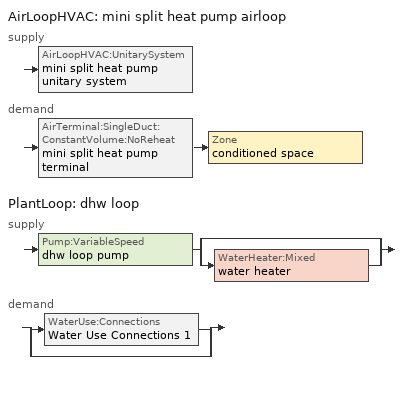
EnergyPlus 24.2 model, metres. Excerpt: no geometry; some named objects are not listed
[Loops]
AirLoopHVAC 'mini split heat pump airloop'
 supply: AirLoopHVAC:UnitarySystem 'mini split heat pump unitary system'
 demand: AirTerminal:SingleDuct:ConstantVolume:NoReheat 'mini split heat pump terminal' > Zone 'conditioned space'
PlantLoop 'dhw loop'
 supply: Pump:VariableSpeed 'dhw loop pump' > split
  | bypass
  | WaterHeater:Mixed 'water heater'
 demand: split
  | WaterUse:Connections 'Water Use Connections 1'
  | bypass
[ZoneControl:Thermostat]
conditioned space Thermostat: Zone or ZoneList=conditioned space; Control Type Schedule=conditioned space Thermostat Schedule; Control 1=conditioned space temperature setpoint; Temperature Difference Between Cutout And Setpoint {deltaC}=0
[ThermostatSetpoint:DualSetpoint]
conditioned space temperature setpoint: Heating Setpoint Temperature Schedule=heating setpoint; Cooling Setpoint Temperature Schedule=cooling setpoint
[ZoneHVAC:Baseboard:Convective:Electric]
electric baseboard: Availability Schedule=Always On Discrete; Heating Design Capacity {W}=13908.9; Efficiency=1
[AirTerminal:SingleDuct:ConstantVolume:NoReheat]
mini split heat pump terminal: Availability Schedule=Always On Discrete; Maximum Air Flow Rate {m3/s}=0.37567
[Zone equipment]
conditioned space: electric baseboard, mini split heat pump terminal
[AirLoopHVAC]
mini split heat pump airloop: Design Supply Air Flow Rate {m3/s}=0.37567; Design Return Air Flow Fraction of Supply Air Flow=1
[Sizing:System]
mini split heat pump airloop: Type of Load to Size On=Sensible; Design Outdoor Air Flow Rate {m3/s}=Autosize; Central Heating Maximum System Air Flow Ratio=0.3; Preheat Design Temperature {C}=7; Preheat Design Humidity Ratio {kgWater/kgDryAir}=0.008; Precool Design Temperature {C}=12.8; Precool Design Humidity Ratio {kgWater/kgDryAir}=0.008; Central Cooling Design Supply Air Temperature {C}=12.8; Central Heating Design Supply Air Temperature {C}=16.7; Type of Zone Sum to Use=NonCoincident; 100% Outdoor Air in Cooling=Yes; 100% Outdoor Air in Heating=Yes; Central Cooling Design Supply Air Humidity Ratio {kgWater/kgDryAir}=0.0085; Central Heating Design Supply Air Humidity Ratio {kgWater/kgDryAir}=0.008; Cooling Supply Air Flow Rate Method=DesignDay; Cooling Supply Air Flow Rate {m3/s}=0; Cooling Supply Air Flow Rate Per Floor Area {m3/s-m2}=0.00996765; Cooling Fraction of Autosized Cooling Supply Air Flow Rate=1; Cooling Supply Air Flow Rate Per Unit Cooling Capacity {m3/s-W}=3.94755e-05; Heating Supply Air Flow Rate Method=DesignDay; Heating Supply Air Flow Rate {m3/s}=0; Heating Supply Air Flow Rate Per Floor Area {m3/s-m2}=0.00996765; Heating Fraction of Autosized Heating Supply Air Flow Rate=1; Heating Fraction of Autosized Cooling Supply Air Flow Rate=1; Heating Supply Air Flow Rate Per Unit Heating Capacity {m3/s-W}=3.15882e-05; System Outdoor Air Method=ZoneSum; Zone Maximum Outdoor Air Fraction=1; Cooling Design Capacity Method=CoolingDesignCapacity; Cooling Design Capacity {W}=Autosize; Cooling Design Capacity Per Floor Area {W/m2}=234.7; Fraction of Autosized Cooling Design Capacity=1; Heating Design Capacity Method=HeatingDesignCapacity; Heating Design Capacity {W}=Autosize; Heating Design Capacity Per Floor Area {W/m2}=157; Fraction of Autosized Heating Design Capacity=1; Central Cooling Capacity Control Method=OnOff; Occupant Diversity=Autosize
[AvailabilityManager:Scheduled]
mini split heat pump airloop Availability Manager: Schedule=Always On Discrete
[AirLoopHVAC:UnitarySystem]
mini split heat pump unitary system: Control Type=Load; Controlling Zone or Thermostat Location=conditioned space; Dehumidification Control Type=None; Availability Schedule=Always On Discrete; Supply Fan=mini split heat pump supply fan; Fan Placement=BlowThrough; Supply Air Fan Operating Mode Schedule=mini split heat pump auto fan schedule; Heating Coil=mini split heat pump htg coil; DX Heating Coil Sizing Ratio=1; Cooling Coil=mini split heat pump clg coil; Use DOAS DX Cooling Coil=No; Minimum Supply Air Temperature {C}=2; Latent Load Control=SensibleOnlyLoadControl; Cooling Supply Air Flow Rate Method=SupplyAirFlowRate; Cooling Supply Air Flow Rate {m3/s}=0.37567; Heating Supply Air Flow Rate Method=SupplyAirFlowRate; Heating Supply Air Flow Rate {m3/s}=0.37567; No Load Supply Air Flow Rate Method=SupplyAirFlowRate; No Load Supply Air Flow Rate {m3/s}=0; No Load Supply Air Flow Rate Control Set To Low Speed=Yes; Maximum Supply Air Temperature {C}=48.8889; Maximum Outdoor Dry-Bulb Temperature for Supplemental Heater Operation {C}=21; Ancillary On-Cycle Electric Power {W}=0; Ancillary Off-Cycle Electric Power {W}=0; Design Specification Multispeed Object=Unitary System Performance Multispeed 1
[Fan:SystemModel]
mini split heat pump supply fan: Availability Schedule=Always On Discrete; Design Maximum Air Flow Rate {m3/s}=0.462648; Speed Control Method=Discrete; Electric Power Minimum Flow Rate Fraction=0.2; Design Pressure Rise {Pa}=500; Motor Efficiency=1; Motor In Air Stream Fraction=1; Design Electric Power Consumption {W}=Autosize; Design Power Sizing Method=PowerPerFlow; Electric Power Per Unit Flow Rate {W/(m3/s)}=148.322; Electric Power Per Unit Flow Rate Per Unit Pressure {W/((m3/s)-Pa)}=1.66667; Fan Total Efficiency=0.7; Motor Loss Radiative Fraction=0; Number of Speeds=4; Speed Flow Fraction 1=0.20706; Speed Electric Power Fraction 1=0.00888; Speed Flow Fraction 2=0.252; Speed Electric Power Fraction 2=0.016; Speed Flow Fraction 3=0.812; Speed Electric Power Fraction 3=0.53539; Speed Flow Fraction 4=1; Speed Electric Power Fraction 4=1
[Coil:Heating:DX:MultiSpeed]
mini split heat pump htg coil: Availability Schedule=Always On Discrete; Minimum Outdoor Dry-Bulb Temperature for Compressor Operation {C}=-28.8889; Crankcase Heater Capacity {W}=50; Maximum Outdoor Dry-Bulb Temperature for Crankcase Heater Operation {C}=10; Defrost Energy Input Ratio Function of Temperature Curve=Defrosteir; Maximum Outdoor Dry-Bulb Temperature for Defrost Operation {C}=4.44444; Defrost Strategy=ReverseCycle; Defrost Control=Timed; Defrost Time Period Fraction=0.058333; Resistive Defrost Heater Capacity {W}=AutoSize; Apply Part Load Fraction to Speeds Greater than 1=No; Fuel Type=Electricity; Region number for Calculating HSPF=4; Number of Speeds=2; Speed Gross Rated Heating Capacity 1 {W}=2171.32; Speed Gross Rated Heating COP 1 {W/W}=3.1805; Speed Rated Air Flow Rate 1 {m3/s}=0.116612; Speed Rated Supply Air Fan Power Per Volume Flow Rate 2017 1 {W/(m3/s)}=773.3; Speed Rated Supply Air Fan Power Per Volume Flow Rate 2023 1 {W/(m3/s)}=934.4; Speed Heating Capacity Function of Temperature Curve Name 1=Heat-CAP-fT1; Speed Heating Capacity Function of Flow Fraction Curve Name 1=Heat-CAP-fFF1; Speed Energy Input Ratio Function of Temperature Curve Name 1=Heat-EIR-fT1; Speed Energy Input Ratio Function of Flow Fraction Curve Name 1=Heat-EIR-fFF1; Speed Part Load Fraction Correlation Curve Name 1=Heat-PLF-fPLR1; Speed Rated Waste Heat Fraction of Power Input 1=0.2; Speed Waste Heat Function of Temperature Curve Name 1=ConstantBiquadratic 1; Speed Gross Rated Heating Capacity 2 {W}=8552.05; Speed Gross Rated Heating COP 2 {W/W}=2.05799; Speed Rated Air Flow Rate 2 {m3/s}=0.462744; Speed Rated Supply Air Fan Power Per Volume Flow Rate 2017 2 {W/(m3/s)}=773.3; Speed Rated Supply Air Fan Power Per Volume Flow Rate 2023 2 {W/(m3/s)}=934.4; Speed Heating Capacity Function of Temperature Curve Name 2=Heat-CAP-fT2; Speed Heating Capacity Function of Flow Fraction Curve Name 2=Heat-CAP-fFF2; Speed Energy Input Ratio Function of Temperature Curve Name 2=Heat-EIR-fT2; Speed Energy Input Ratio Function of Flow Fraction Curve Name 2=Heat-EIR-fFF2; Speed Part Load Fraction Correlation Curve Name 2=Heat-PLF-fPLR2; Speed Rated Waste Heat Fraction of Power Input 2=0.2; Speed Waste Heat Function of Temperature Curve Name 2=ConstantBiquadratic 1
[Coil:Cooling:DX:MultiSpeed]
mini split heat pump clg coil: Availability Schedule=Always On Discrete; Condenser Type=AirCooled; Minimum Outdoor Dry-Bulb Temperature for Compressor Operation {C}=-25; Apply Part Load Fraction to Speeds Greater than 1=No; Apply Latent Degradation to Speeds Greater than 1=No; Crankcase Heater Capacity {W}=50; Maximum Outdoor Dry-Bulb Temperature for Crankcase Heater Operation {C}=10; Basin Heater Capacity {W/K}=0; Basin Heater Setpoint Temperature {C}=2; Fuel Type=Electricity; Number of Speeds=2; Speed Gross Rated Total Cooling Capacity 1 {W}=1785.62; Speed Gross Rated Sensible Heat Ratio 1=0.806404; Speed Gross Rated Cooling COP 1 {W/W}=3.69391; Speed Rated Air Flow Rate 1 {m3/s}=0.0958163; Speed Rated Evaporator Fan Power Per Volume Flow Rate 2017 1 {W/(m3/s)}=773.3; Speed Rated Evaporator Fan Power Per Volume Flow Rate 2023 1 {W/(m3/s)}=934.4; Speed Total Cooling Capacity Function of Temperature Curve Name 1=Cool-CAP-fT1; Speed Total Cooling Capacity Function of Flow Fraction Curve Name 1=Cool-CAP-fFF1; Speed Energy Input Ratio Function of Temperature Curve Name 1=Cool-EIR-fT1; Speed Energy Input Ratio Function of Flow Fraction Curve Name 1=Cool-EIR-fFF1; Speed Part Load Fraction Correlation Curve Name 1=Cool-PLF-fPLR1; Speed Nominal Time for Condensate Removal to Begin 1 {s}=1000; Speed Ratio of Initial Moisture Evaporation Rate and Steady State Latent Capacity 1=1.5; Speed Maximum Cycling Rate 1 {cycles/hr}=3; Speed Latent Capacity Time Constant 1 {s}=45; Speed Rated Waste Heat Fraction of Power Input 1=0.2; Speed Waste Heat Function of Temperature Curve Name 1=ConstantBiquadratic; Speed Evaporative Condenser Effectiveness 1=0.9; Speed Evaporative Condenser Air Flow Rate 1 {m3/s}=AutoSize; Speed Rated Evaporative Condenser Pump Power Consumption 1 {W}=AutoSize; Speed Gross Rated Total Cooling Capacity 2 {W}=7036.75; Speed Gross Rated Sensible Heat Ratio 2=0.759942; Speed Gross Rated Cooling COP 2 {W/W}=2.8336; Speed Rated Air Flow Rate 2 {m3/s}=0.375749; Speed Rated Evaporator Fan Power Per Volume Flow Rate 2017 2 {W/(m3/s)}=773.3; Speed Rated Evaporator Fan Power Per Volume Flow Rate 2023 2 {W/(m3/s)}=934.4; Speed Total Cooling Capacity Function of Temperature Curve Name 2=Cool-CAP-fT2; Speed Total Cooling Capacity Function of Flow Fraction Curve Name 2=Cool-CAP-fFF2; Speed Energy Input Ratio Function of Temperature Curve Name 2=Cool-EIR-fT2; Speed Energy Input Ratio Function of Flow Fraction Curve Name 2=Cool-EIR-fFF2; Speed Part Load Fraction Correlation Curve Name 2=Cool-PLF-fPLR2; Speed Nominal Time for Condensate Removal to Begin 2 {s}=1000; Speed Ratio of Initial Moisture Evaporation Rate and Steady State Latent Capacity 2=1.5; Speed Maximum Cycling Rate 2 {cycles/hr}=3; Speed Latent Capacity Time Constant 2 {s}=45; Speed Rated Waste Heat Fraction of Power Input 2=0.2; Speed Waste Heat Function of Temperature Curve Name 2=ConstantBiquadratic; Speed Evaporative Condenser Effectiveness 2=0.9; Speed Evaporative Condenser Air Flow Rate 2 {m3/s}=AutoSize; Speed Rated Evaporative Condenser Pump Power Consumption 2 {W}=AutoSize
[UnitarySystemPerformance:Multispeed]
Unitary System Performance Multispeed 1: Number of Speeds for Heating=2; Number of Speeds for Cooling=2; Single Mode Operation=No; No Load Supply Air Flow Rate Ratio=1; Heating Speed Supply Air Flow Ratio 1=0.310345; Cooling Speed Supply Air Flow Ratio 1=0.255; Heating Speed Supply Air Flow Ratio 2=1.23153; Cooling Speed Supply Air Flow Ratio 2=1
[PlantLoop]
dhw loop: Fluid Type=Water; Plant Equipment Operation Scheme=dhw loop Operation Schemes; Maximum Loop Temperature {C}=100; Minimum Loop Temperature {C}=0; Maximum Loop Flow Rate {m3/s}=0.01; Minimum Loop Flow Rate {m3/s}=0; Plant Loop Volume {m3}=0.003; Load Distribution Scheme=Optimal; Plant Loop Demand Calculation Scheme=SingleSetpoint; Common Pipe Simulation=None
[Sizing:Plant]
dhw loop: Loop Type=Heating; Design Loop Exit Temperature {C}=55; Loop Design Temperature Difference {deltaC}=5.55556; Sizing Option=NonCoincident; Zone Timesteps in Averaging Window=1; Coincident Sizing Factor Mode=None
[Pump:VariableSpeed]
dhw loop pump: Design Maximum Flow Rate {m3/s}=0.01; Design Pump Head {Pa}=1; Design Power Consumption {W}=0; Motor Efficiency=0.85; Fraction of Motor Inefficiencies to Fluid Stream=0; Coefficient 1 of the Part Load Performance Curve=0; Coefficient 2 of the Part Load Performance Curve=1; Coefficient 3 of the Part Load Performance Curve=0; Coefficient 4 of the Part Load Performance Curve=0; Design Minimum Flow Rate {m3/s}=0; Pump Control Type=Intermittent; Skin Loss Radiative Fraction=0.5; Design Power Sizing Method=PowerPerFlowPerPressure; Design Electric Power per Unit Flow Rate {W/(m3/s)}=348701.1; Design Shaft Power per Unit Flow Rate per Unit Head {W/((m3/s)-Pa)}=1.28205; Design Minimum Flow Rate Fraction=0
[WaterHeater:Mixed]
water heater: Tank Volume {m3}=0.00378541; Setpoint Temperature Schedule=water heater setpoint; Deadband Temperature Difference {deltaC}=0; Maximum Temperature Limit {C}=99; Heater Control Type=Modulate; Heater Maximum Capacity {W}=2.93071e+10; Heater Minimum Capacity {W}=0; Heater Ignition Minimum Flow Rate {m3/s}=0; Heater Ignition Delay {s}=0; Heater Fuel Type=NaturalGas; Heater Thermal Efficiency=0.874; Off Cycle Parasitic Fuel Consumption Rate {W}=0; Off Cycle Parasitic Fuel Type=Electricity; Off Cycle Parasitic Heat Fraction to Tank=0; On Cycle Parasitic Fuel Consumption Rate {W}=0; On Cycle Parasitic Fuel Type=Electricity; On Cycle Parasitic Heat Fraction to Tank=0; Ambient Temperature Indicator=Zone; Ambient Temperature Zone=conditioned space; Off Cycle Loss Coefficient to Ambient Temperature {W/K}=0; Off Cycle Loss Fraction to Zone=1; On Cycle Loss Coefficient to Ambient Temperature {W/K}=0; On Cycle Loss Fraction to Zone=1; Use Side Effectiveness=1; Source Side Effectiveness=1; Use Side Design Flow Rate {m3/s}=Autosize; Source Side Design Flow Rate {m3/s}=Autosize; Indirect Water Heating Recovery Time {hr}=1.5; Source Side Flow Control Mode=IndirectHeatPrimarySetpoint
[WaterHeater:Sizing]
water heater: Design Mode=PeakDraw; Time Storage Can Meet Peak Draw {hr}=0.538503; Time for Tank Recovery {hr}=0; Nominal Tank Volume for Autosizing Plant Connections {m3}=1
[SetpointManager:Scheduled]
Setpoint Manager Scheduled 1: Control Variable=Temperature; Schedule=dhw temp
[WaterUse:Connections]
Water Use Connections 1: Drain Water Heat Exchanger Type=None; Drain Water Heat Exchanger Destination=Plant; Water Use Equipment Name 1=dhw fixtures; Water Use Equipment Name 2=dhw distribution waste; Water Use Equipment Name 3=clothes washer; Water Use Equipment Name 4=dishwasher
[WaterUse:Equipment]
Name | Peak Flow Rate {m3/s} | Flow Rate Fraction Schedule | Target Temperature Schedule
dhw fixtures | 4.49557e-06 | dhw fixtures schedule | mixed water temperature schedule
dhw distribution waste | 1.36286e-06 | dhw fixtures schedule | mixed water temperature schedule
clothes washer | 9.69919e-07 | clothes washer schedule
dishwasher | 2.90872e-07 | dishwasher schedule
[PlantEquipmentOperationSchemes]
dhw loop Operation Schemes: Control Scheme Object Type 1=PlantEquipmentOperation:HeatingLoad; Control Scheme Name 1=dhw loop Heating Operation Scheme; Control Scheme Schedule Name 1=Always On Discrete
[PlantEquipmentOperation:HeatingLoad]
dhw loop Heating Operation Scheme: Load Range Lower Limit 1 {W}=0; Load Range Upper Limit 1 {W}=1000000000; Range Equipment List Name 1=dhw loop Heating Equipment List
[PlantEquipmentList]
dhw loop Heating Equipment List: WaterHeater:Mixed, water heater
[EnergyManagementSystem:GlobalVariable]
infil_program_Qfan
infil_program_Qinf
mini_split_heat_pump_airloop_Fan_RTF
natural_vent_program_Qnv
natural_vent_program_Qwhf
[EnergyManagementSystem:InternalVariable]
mini_split_heat_pump_airloop_max_sup_fan_mfr: Internal Data Index Key=mini split heat pump supply fan; Internal Data Type=Fan Maximum Mass Flow Rate
[EnergyManagementSystem:Sensor]
Name | Output:Variable or Output:Meter Index Key | Output:Variable or Output:Meter
airflow_gain | infil flow | Infiltration Sensible Heat Gain Energy
airflow_gain_1 | natural vent flow | Infiltration Sensible Heat Gain Energy
airflow_gain_2 | whole house fan flow | Infiltration Sensible Heat Gain Energy
airflow_loss | infil flow | Infiltration Sensible Heat Loss Energy
airflow_loss_1 | natural vent flow | Infiltration Sensible Heat Loss Energy
airflow_loss_2 | whole house fan flow | Infiltration Sensible Heat Loss Energy
clg_load_cond |  | Cooling:EnergyTransfer:Zone:CONDITIONED SPACE
clg_sp_s; clg_sp_s_1 | cooling setpoint | Schedule Value
clothes_dryer_exhaust_0_sch_s | clothes dryer exhaust 0 schedule | Schedule Value
conditioned_space_clg_unmet_s | conditioned space | Zone Cooling Setpoint Not Met Time
conditioned_space_htg_unmet_s | conditioned space | Zone Heating Setpoint Not Met Time
cool_season | cooling season schedule | Schedule Value
dhw_loss | water heater | Water Heater Heat Loss Energy
dhw_rtf | water heater | Water Heater Runtime Fraction
fridge_tin_s; tin_s; tin_s_1 | conditioned space | Zone Mean Air Temperature
htg_load_cond |  | Heating:EnergyTransfer:Zone:CONDITIONED SPACE
htg_sp_s; htg_sp_s_1 | heating setpoint | Schedule Value
ig_ee_conv | clothes dryer | Electric Equipment Convective Heating Energy
ig_ee_conv_1 | clothes washer | Electric Equipment Convective Heating Energy
ig_ee_conv_2 | cooking range | Electric Equipment Convective Heating Energy
ig_ee_conv_3 | dishwasher | Electric Equipment Convective Heating Energy
ig_ee_conv_4 | fridge | Electric Equipment Convective Heating Energy
ig_ee_conv_5 | misc plug loads | Electric Equipment Convective Heating Energy
ig_ee_conv_6 | whole house fan | Electric Equipment Convective Heating Energy
ig_ee_rad | clothes dryer | Electric Equipment Radiant Heating Energy
ig_ee_rad_1 | clothes washer | Electric Equipment Radiant Heating Energy
ig_ee_rad_2 | cooking range | Electric Equipment Radiant Heating Energy
ig_ee_rad_3 | dishwasher | Electric Equipment Radiant Heating Energy
ig_ee_rad_4 | fridge | Electric Equipment Radiant Heating Energy
ig_ee_rad_5 | misc plug loads | Electric Equipment Radiant Heating Energy
ig_ee_rad_6 | whole house fan | Electric Equipment Radiant Heating Energy
ig_lgt_conv | interior lighting | Lights Convective Heating Energy
ig_lgt_rad | interior lighting | Lights Radiant Heating Energy
ig_lgt_vis | interior lighting | Lights Visible Radiation Heating Energy
ig_oe_conv | clothes dryer 1 | Other Equipment Convective Heating Energy
ig_oe_conv_1 | cooking range 1 | Other Equipment Convective Heating Energy
ig_oe_conv_2 | general water use latent | Other Equipment Convective Heating Energy
ig_oe_conv_3 | general water use sensible | Other Equipment Convective Heating Energy
ig_oe_conv_4 | water heater energy adjustment1 | Other Equipment Convective Heating Energy
ig_oe_rad | clothes dryer 1 | Other Equipment Radiant Heating Energy
ig_oe_rad_1 | cooking range 1 | Other Equipment Radiant Heating Energy
ig_oe_rad_2 | general water use latent | Other Equipment Radiant Heating Energy
ig_oe_rad_3 | general water use sensible | Other Equipment Radiant Heating Energy
ig_oe_rad_4 | water heater energy adjustment1 | Other Equipment Radiant Heating Energy
ig_ppl_conv | occupants | People Convective Heating Energy
ig_ppl_rad | occupants | People Radiant Heating Energy
im_conv | furniture mass conditioned space 1 | Surface Inside Face Convection Heat Gain Energy
im_conv_1 | partition wall mass | Surface Inside Face Convection Heat Gain Energy
im_ig | furniture mass conditioned space 1 | Surface Inside Face Internal Gains Radiation Heat Gain Energy
im_ig_1 | partition wall mass | Surface Inside Face Internal Gains Radiation Heat Gain Energy
im_lgt | furniture mass conditioned space 1 | Surface Inside Face Lights Radiation Heat Gain Energy
im_lgt_1 | partition wall mass | Surface Inside Face Lights Radiation Heat Gain Energy
im_sol | furniture mass conditioned space 1 | Surface Inside Face Solar Radiation Heat Gain Energy
im_sol_1 | partition wall mass | Surface Inside Face Solar Radiation Heat Gain Energy
im_surf | furniture mass conditioned space 1 | Surface Inside Face Net Surface Thermal Radiation Heat Gain Energy
im_surf_1 | partition wall mass | Surface Inside Face Net Surface Thermal Radiation Heat Gain Energy
mini_split_heat_pump_airloop_Fan_RTF_s | mini split heat pump supply fan | Fan Runtime Fraction Speed 1
mini_split_heat_pump_airloop_Fan_RTF_s_1 | mini split heat pump supply fan | Fan Runtime Fraction Speed 2
mini_split_heat_pump_airloop_Fan_RTF_s_2 | mini split heat pump supply fan | Fan Runtime Fraction Speed 3
mini_split_heat_pump_airloop_Fan_RTF_s_3 | mini split heat pump supply fan | Fan Runtime Fraction Speed 4
mini_split_heat_pump_clg_coil_s | mini split heat pump clg coil | Cooling Coil Total Cooling Energy
mini_split_heat_pump_htg_coil_s | mini split heat pump htg coil | Heating Coil Heating Energy
mini_split_heat_pump_supply_fan_s | mini split heat pump supply fan | Fan Electricity Energy
mv_conv | mech vent house fan | Electric Equipment Convective Heating Energy
mv_conv_1 | mech vent house fan cfis | Electric Equipment Convective Heating Energy
mv_conv_2 | mech vent house fan latent load | Other Equipment Convective Heating Energy
mv_conv_3 | mech vent house fan sensible load | Other Equipment Convective Heating Energy
mv_rad | mech vent house fan | Electric Equipment Radiant Heating Energy
mv_rad_1 | mech vent house fan cfis | Electric Equipment Radiant Heating Energy
mv_rad_2 | mech vent house fan latent load | Other Equipment Radiant Heating Energy
mv_rad_3 | mech vent house fan sensible load | Other Equipment Radiant Heating Energy
natural_vent_s | natural vent schedule | Schedule Value
out_pb_s |  | Site Outdoor Air Barometric Pressure
out_wt_s |  | Site Outdoor Air Humidity Ratio
site_vw_s |  | Site Wind Speed
ss_back_out | Window1 | Surface Window Shortwave from Zone Back Out Window Heat Transfer Rate
ss_back_out_1 | Window10 | Surface Window Shortwave from Zone Back Out Window Heat Transfer Rate
ss_back_out_10 | Window8 | Surface Window Shortwave from Zone Back Out Window Heat Transfer Rate
ss_back_out_11 | Window9 | Surface Window Shortwave from Zone Back Out Window Heat Transfer Rate
ss_back_out_2 | Window13 | Surface Window Shortwave from Zone Back Out Window Heat Transfer Rate
ss_back_out_3 | Window14 | Surface Window Shortwave from Zone Back Out Window Heat Transfer Rate
ss_back_out_4 | Window2 | Surface Window Shortwave from Zone Back Out Window Heat Transfer Rate
ss_back_out_5 | Window3 | Surface Window Shortwave from Zone Back Out Window Heat Transfer Rate
ss_back_out_6 | Window4 | Surface Window Shortwave from Zone Back Out Window Heat Transfer Rate
ss_back_out_7 | Window5 | Surface Window Shortwave from Zone Back Out Window Heat Transfer Rate
ss_back_out_8 | Window6 | Surface Window Shortwave from Zone Back Out Window Heat Transfer Rate
ss_back_out_9 | Window7 | Surface Window Shortwave from Zone Back Out Window Heat Transfer Rate
ss_conv | Door1 | Surface Inside Face Convection Heat Gain Energy
ss_conv_1 | Window1 | Surface Inside Face Convection Heat Gain Energy
ss_conv_10 | Window7 | Surface Inside Face Convection Heat Gain Energy
ss_conv_11 | Window8 | Surface Inside Face Convection Heat Gain Energy
ss_conv_12 | Window9 | Surface Inside Face Convection Heat Gain Energy
ss_conv_2 | Window10 | Surface Inside Face Convection Heat Gain Energy
ss_conv_3 | Window13 | Surface Inside Face Convection Heat Gain Energy
ss_conv_4 | Window14 | Surface Inside Face Convection Heat Gain Energy
ss_conv_5 | Window2 | Surface Inside Face Convection Heat Gain Energy
ss_conv_6 | Window3 | Surface Inside Face Convection Heat Gain Energy
ss_conv_7 | Window4 | Surface Inside Face Convection Heat Gain Energy
ss_conv_8 | Window5 | Surface Inside Face Convection Heat Gain Energy
ss_conv_9 | Window6 | Surface Inside Face Convection Heat Gain Energy
ss_ig | Door1 | Surface Inside Face Internal Gains Radiation Heat Gain Energy
ss_ig_1 | Window1 | Surface Inside Face Internal Gains Radiation Heat Gain Energy
ss_ig_10 | Window7 | Surface Inside Face Internal Gains Radiation Heat Gain Energy
ss_ig_11 | Window8 | Surface Inside Face Internal Gains Radiation Heat Gain Energy
ss_ig_12 | Window9 | Surface Inside Face Internal Gains Radiation Heat Gain Energy
ss_ig_2 | Window10 | Surface Inside Face Internal Gains Radiation Heat Gain Energy
ss_ig_3 | Window13 | Surface Inside Face Internal Gains Radiation Heat Gain Energy
ss_ig_4 | Window14 | Surface Inside Face Internal Gains Radiation Heat Gain Energy
ss_ig_5 | Window2 | Surface Inside Face Internal Gains Radiation Heat Gain Energy
ss_ig_6 | Window3 | Surface Inside Face Internal Gains Radiation Heat Gain Energy
ss_ig_7 | Window4 | Surface Inside Face Internal Gains Radiation Heat Gain Energy
ss_ig_8 | Window5 | Surface Inside Face Internal Gains Radiation Heat Gain Energy
ss_ig_9 | Window6 | Surface Inside Face Internal Gains Radiation Heat Gain Energy
ss_lgt | Door1 | Surface Inside Face Lights Radiation Heat Gain Energy
ss_sol | Door1 | Surface Inside Face Solar Radiation Heat Gain Energy
ss_surf | Door1 | Surface Inside Face Net Surface Thermal Radiation Heat Gain Energy
ss_surf_1 | Window1 | Surface Inside Face Net Surface Thermal Radiation Heat Gain Energy
ss_surf_10 | Window7 | Surface Inside Face Net Surface Thermal Radiation Heat Gain Energy
ss_surf_11 | Window8 | Surface Inside Face Net Surface Thermal Radiation Heat Gain Energy
ss_surf_12 | Window9 | Surface Inside Face Net Surface Thermal Radiation Heat Gain Energy
ss_surf_2 | Window10 | Surface Inside Face Net Surface Thermal Radiation Heat Gain Energy
ss_surf_3 | Window13 | Surface Inside Face Net Surface Thermal Radiation Heat Gain Energy
ss_surf_4 | Window14 | Surface Inside Face Net Surface Thermal Radiation Heat Gain Energy
ss_surf_5 | Window2 | Surface Inside Face Net Surface Thermal Radiation Heat Gain Energy
ss_surf_6 | Window3 | Surface Inside Face Net Surface Thermal Radiation Heat Gain Energy
ss_surf_7 | Window4 | Surface Inside Face Net Surface Thermal Radiation Heat Gain Energy
ss_surf_8 | Window5 | Surface Inside Face Net Surface Thermal Radiation Heat Gain Energy
ss_surf_9 | Window6 | Surface Inside Face Net Surface Thermal Radiation Heat Gain Energy
ss_trans_in | Window1 | Surface Window Transmitted Solar Radiation Rate
ss_trans_in_1 | Window10 | Surface Window Transmitted Solar Radiation Rate
ss_trans_in_10 | Window8 | Surface Window Transmitted Solar Radiation Rate
ss_trans_in_11 | Window9 | Surface Window Transmitted Solar Radiation Rate
ss_trans_in_2 | Window13 | Surface Window Transmitted Solar Radiation Rate
ss_trans_in_3 | Window14 | Surface Window Transmitted Solar Radiation Rate
ss_trans_in_4 | Window2 | Surface Window Transmitted Solar Radiation Rate
ss_trans_in_5 | Window3 | Surface Window Transmitted Solar Radiation Rate
ss_trans_in_6 | Window4 | Surface Window Transmitted Solar Radiation Rate
ss_trans_in_7 | Window5 | Surface Window Transmitted Solar Radiation Rate
ss_trans_in_8 | Window6 | Surface Window Transmitted Solar Radiation Rate
ss_trans_in_9 | Window7 | Surface Window Transmitted Solar Radiation Rate
ss_trans_out | Window1 | Surface Inside Face Initial Transmitted Diffuse Transmitted Out Window Solar Radiation Rate
ss_trans_out_1 | Window10 | Surface Inside Face Initial Transmitted Diffuse Transmitted Out Window Solar Radiation Rate
ss_trans_out_10 | Window8 | Surface Inside Face Initial Transmitted Diffuse Transmitted Out Window Solar Radiation Rate
ss_trans_out_11 | Window9 | Surface Inside Face Initial Transmitted Diffuse Transmitted Out Window Solar Radiation Rate
ss_trans_out_2 | Window13 | Surface Inside Face Initial Transmitted Diffuse Transmitted Out Window Solar Radiation Rate
ss_trans_out_3 | Window14 | Surface Inside Face Initial Transmitted Diffuse Transmitted Out Window Solar Radiation Rate
ss_trans_out_4 | Window2 | Surface Inside Face Initial Transmitted Diffuse Transmitted Out Window Solar Radiation Rate
ss_trans_out_5 | Window3 | Surface Inside Face Initial Transmitted Diffuse Transmitted Out Window Solar Radiation Rate
ss_trans_out_6 | Window4 | Surface Inside Face Initial Transmitted Diffuse Transmitted Out Window Solar Radiation Rate
ss_trans_out_7 | Window5 | Surface Inside Face Initial Transmitted Diffuse Transmitted Out Window Solar Radiation Rate
ss_trans_out_8 | Window6 | Surface Inside Face Initial Transmitted Diffuse Transmitted Out Window Solar Radiation Rate
ss_trans_out_9 | Window7 | Surface Inside Face Initial Transmitted Diffuse Transmitted Out Window Solar Radiation Rate
s_conv | Floor1 | Surface Inside Face Convection Heat Gain Energy
s_conv_1 | Floor2 | Surface Inside Face Convection Heat Gain Energy
s_conv_10 | Wall1:90 | Surface Inside Face Convection Heat Gain Energy
s_conv_2 | Floor3 | Surface Inside Face Convection Heat Gain Energy
s_conv_3 | FoundationWall1 | Surface Inside Face Convection Heat Gain Energy
s_conv_4 | inferred conditioned ceiling | Surface Inside Face Convection Heat Gain Energy
s_conv_5 | inferred conditioned floor | Surface Inside Face Convection Heat Gain Energy
s_conv_6 | Slab1 | Surface Inside Face Convection Heat Gain Energy
s_conv_7 | Wall1:0 | Surface Inside Face Convection Heat Gain Energy
s_conv_8 | Wall1:180 | Surface Inside Face Convection Heat Gain Energy
s_conv_9 | Wall1:270 | Surface Inside Face Convection Heat Gain Energy
s_ig | Floor1 | Surface Inside Face Internal Gains Radiation Heat Gain Energy
s_ig_1 | Floor2 | Surface Inside Face Internal Gains Radiation Heat Gain Energy
s_ig_10 | Wall1:90 | Surface Inside Face Internal Gains Radiation Heat Gain Energy
s_ig_2 | Floor3 | Surface Inside Face Internal Gains Radiation Heat Gain Energy
s_ig_3 | FoundationWall1 | Surface Inside Face Internal Gains Radiation Heat Gain Energy
s_ig_4 | inferred conditioned ceiling | Surface Inside Face Internal Gains Radiation Heat Gain Energy
s_ig_5 | inferred conditioned floor | Surface Inside Face Internal Gains Radiation Heat Gain Energy
s_ig_6 | Slab1 | Surface Inside Face Internal Gains Radiation Heat Gain Energy
s_ig_7 | Wall1:0 | Surface Inside Face Internal Gains Radiation Heat Gain Energy
s_ig_8 | Wall1:180 | Surface Inside Face Internal Gains Radiation Heat Gain Energy
s_ig_9 | Wall1:270 | Surface Inside Face Internal Gains Radiation Heat Gain Energy
s_lgt | Floor1 | Surface Inside Face Lights Radiation Heat Gain Energy
s_lgt_1 | Floor2 | Surface Inside Face Lights Radiation Heat Gain Energy
s_lgt_10 | Wall1:90 | Surface Inside Face Lights Radiation Heat Gain Energy
s_lgt_2 | Floor3 | Surface Inside Face Lights Radiation Heat Gain Energy
s_lgt_3 | FoundationWall1 | Surface Inside Face Lights Radiation Heat Gain Energy
s_lgt_4 | inferred conditioned ceiling | Surface Inside Face Lights Radiation Heat Gain Energy
s_lgt_5 | inferred conditioned floor | Surface Inside Face Lights Radiation Heat Gain Energy
s_lgt_6 | Slab1 | Surface Inside Face Lights Radiation Heat Gain Energy
s_lgt_7 | Wall1:0 | Surface Inside Face Lights Radiation Heat Gain Energy
s_lgt_8 | Wall1:180 | Surface Inside Face Lights Radiation Heat Gain Energy
s_lgt_9 | Wall1:270 | Surface Inside Face Lights Radiation Heat Gain Energy
s_sol | Floor1 | Surface Inside Face Solar Radiation Heat Gain Energy
s_sol_1 | Floor2 | Surface Inside Face Solar Radiation Heat Gain Energy
s_sol_10 | Wall1:90 | Surface Inside Face Solar Radiation Heat Gain Energy
s_sol_2 | Floor3 | Surface Inside Face Solar Radiation Heat Gain Energy
s_sol_3 | FoundationWall1 | Surface Inside Face Solar Radiation Heat Gain Energy
s_sol_4 | inferred conditioned ceiling | Surface Inside Face Solar Radiation Heat Gain Energy
s_sol_5 | inferred conditioned floor | Surface Inside Face Solar Radiation Heat Gain Energy
s_sol_6 | Slab1 | Surface Inside Face Solar Radiation Heat Gain Energy
s_sol_7 | Wall1:0 | Surface Inside Face Solar Radiation Heat Gain Energy
s_sol_8 | Wall1:180 | Surface Inside Face Solar Radiation Heat Gain Energy
s_sol_9 | Wall1:270 | Surface Inside Face Solar Radiation Heat Gain Energy
s_surf | Floor1 | Surface Inside Face Net Surface Thermal Radiation Heat Gain Energy
s_surf_1 | Floor2 | Surface Inside Face Net Surface Thermal Radiation Heat Gain Energy
s_surf_10 | Wall1:90 | Surface Inside Face Net Surface Thermal Radiation Heat Gain Energy
s_surf_2 | Floor3 | Surface Inside Face Net Surface Thermal Radiation Heat Gain Energy
s_surf_3 | FoundationWall1 | Surface Inside Face Net Surface Thermal Radiation Heat Gain Energy
s_surf_4 | inferred conditioned ceiling | Surface Inside Face Net Surface Thermal Radiation Heat Gain Energy
s_surf_5 | inferred conditioned floor | Surface Inside Face Net Surface Thermal Radiation Heat Gain Energy
s_surf_6 | Slab1 | Surface Inside Face Net Surface Thermal Radiation Heat Gain Energy
s_surf_7 | Wall1:0 | Surface Inside Face Net Surface Thermal Radiation Heat Gain Energy
s_surf_8 | Wall1:180 | Surface Inside Face Net Surface Thermal Radiation Heat Gain Energy
s_surf_9 | Wall1:270 | Surface Inside Face Net Surface Thermal Radiation Heat Gain Energy
tout_db; tout_db_1 | Environment | Site Outdoor Air Drybulb Temperature
tout_s | conditioned space | Zone Outdoor Air Drybulb Temperature
water_heater_energy | water heater | Water Heater NaturalGas Rate
water_heater_off_cycle_parasitic | water heater | Water Heater Off Cycle Parasitic Electricity Rate
water_heater_on_cycle_parasitic | water heater | Water Heater On Cycle Parasitic Electricity Rate
win_s | conditioned space | Zone Air Humidity Ratio
[EnergyManagementSystem:Actuator]
Name | Actuated Component Unique | Actuated Component Type | Actuated Component Control Type
fridge_schedule_act | fridge schedule | Schedule:Constant | Schedule Value
infil_flow_act | infil flow | Zone Infiltration | Air Exchange Flow Rate
mech_vent_house_fan_cfis_act | mech vent house fan cfis | ElectricEquipment | Electricity Rate
mech_vent_house_fan_latent_load_act | mech vent house fan latent load | OtherEquipment | Power Level
mech_vent_house_fan_sensible_load_act | mech vent house fan sensible load | OtherEquipment | Power Level
mini_split_heat_pump_supply_fan_pressure_rise_act | mini split heat pump supply fan | Fan | Fan Pressure Rise
mini_split_heat_pump_supply_fan_total_efficiency_act | mini split heat pump supply fan | Fan | Fan Total Efficiency
natural_vent_flow_act | natural vent flow | Zone Infiltration | Air Exchange Flow Rate
Sequential_Fraction_Schedule_act | Sequential Fraction Schedule | Schedule:Constant | Schedule Value
water_heater_ec_adj_act | water heater energy adjustment1 | OtherEquipment | Power Level
whole_house_fan_act | whole house fan | ElectricEquipment | Electricity Rate
whole_house_fan_flow_act | whole house fan flow | Zone Infiltration | Air Exchange Flow Rate
whole_house_fan_mix_act | whole house fan mix | ZoneMixing | Air Exchange Flow Rate
[EnergyManagementSystem:Program]
component_loads_program: Set loads_htg_walls = 0; Set loads_htg_rim_joists = 0; Set loads_htg_foundation_walls = 0; Set loads_htg_floors = 0; Set loads_htg_slabs = 0; Set loads_htg_ceilings = 0; Set loads_htg_roofs = 0; Set loads_htg_windows_conduction = 0; Set loads_htg_windows_solar = 0; Set loads_htg_doors = 0; Set loads_htg_skylights_conduction = 0; Set loads_htg_skylights_solar = 0; Set loads_htg_internal_mass = 0; Set loads_htg_intgains = 0; Set loads_htg_lighting = 0; Set loads_htg_infil = 0; Set loads_htg_mechvent = 0; Set loads_htg_natvent = 0; Set loads_htg_whf = 0; Set loads_htg_ducts = 0; Set loads_clg_walls = 0; Set loads_clg_rim_joists = 0; Set loads_clg_foundation_walls = 0; Set loads_clg_floors = 0; Set loads_clg_slabs = 0; Set loads_clg_ceilings = 0; Set loads_clg_roofs = 0; Set loads_clg_windows_conduction = 0; Set loads_clg_windows_solar = 0; Set loads_clg_doors = 0; Set loads_clg_skylights_conduction = 0; Set loads_clg_skylights_solar = 0; Set loads_clg_internal_mass = 0; Set loads_clg_intgains = 0; Set loads_clg_lighting = 0; Set loads_clg_infil = 0; Set loads_clg_mechvent = 0; Set loads_clg_natvent = 0; Set loads_clg_whf = 0; Set loads_clg_ducts = 0; Set hr_walls = 0; Set hr_walls = hr_walls + s_conv_7 + s_ig_7 + s_sol_7 + s_lgt_7 + s_surf_7; Set hr_walls = hr_walls + s_conv_8 + s_ig_8 + s_sol_8 + s_lgt_8 + s_surf_8; Set hr_walls = hr_walls + s_conv_9 + s_ig_9 + s_sol_9 + s_lgt_9 + s_surf_9; Set hr_walls = hr_walls + s_conv_10 + s_ig_10 + s_sol_10 + s_lgt_10 + s_surf_10; Set hr_rim_joists = 0; Set hr_foundation_walls = 0; Set hr_foundation_walls = hr_foundation_walls + s_conv_3 + s_ig_3 + s_sol_3 + s_lgt_3 + s_surf_3; Set hr_floors = 0; Set hr_floors = hr_floors + s_conv + s_ig + s_sol + s_lgt + s_surf; Set hr_floors = hr_floors + s_conv_2 + s_ig_2 + s_sol_2 + s_lgt_2 + s_surf_2; Set hr_slabs = 0; Set hr_slabs = hr_slabs + s_conv_6 + s_ig_6 + s_sol_6 + s_lgt_6 + s_surf_6; Set hr_ceilings = 0; Set hr_ceilings = hr_ceilings + s_conv_1 + s_ig_1 + s_sol_1 + s_lgt_1 + s_surf_1; Set hr_roofs = 0; Set hr_windows_conduction = 0; Set hr_windows_conduction = hr_windows_conduction + ss_conv_1; Set hr_windows_conduction = hr_windows_conduction + ss_ig_1; Set hr_windows_conduction = hr_windows_conduction + ss_surf_1; Set hr_windows_conduction = hr_windows_conduction + ss_conv_2; Set hr_windows_conduction = hr_windows_conduction + ss_ig_2; Set hr_windows_conduction = hr_windows_conduction + ss_surf_2; Set hr_windows_conduction = hr_windows_conduction + ss_conv_3; Set hr_windows_conduction = hr_windows_conduction + ss_ig_3; Set hr_windows_conduction = hr_windows_conduction + ss_surf_3; Set hr_windows_conduction = hr_windows_conduction + ss_conv_4; Set hr_windows_conduction = hr_windows_conduction + ss_ig_4; Set hr_windows_conduction = hr_windows_conduction + ss_surf_4; Set hr_windows_conduction = hr_windows_conduction + ss_conv_5; Set hr_windows_conduction = hr_windows_conduction + ss_ig_5; Set hr_windows_conduction = hr_windows_conduction + ss_surf_5; Set hr_windows_conduction = hr_windows_conduction + ss_conv_6; Set hr_windows_conduction = hr_windows_conduction + ss_ig_6; Set hr_windows_conduction = hr_windows_conduction + ss_surf_6; Set hr_windows_conduction = hr_windows_conduction + ss_conv_7; Set hr_windows_conduction = hr_windows_conduction + ss_ig_7; Set hr_windows_conduction = hr_windows_conduction + ss_surf_7; Set hr_windows_conduction = hr_windows_conduction + ss_conv_8; Set hr_windows_conduction = hr_windows_conduction + ss_ig_8; Set hr_windows_conduction = hr_windows_conduction + ss_surf_8; Set hr_windows_conduction = hr_windows_conduction + ss_conv_9; Set hr_windows_conduction = hr_windows_conduction + ss_ig_9; Set hr_windows_conduction = hr_windows_conduction + ss_surf_9; Set hr_windows_conduction = hr_windows_conduction + ss_conv_10; Set hr_windows_conduction = hr_windows_conduction + ss_ig_10; Set hr_windows_conduction = hr_windows_conduction + ss_surf_10; Set hr_windows_conduction = hr_windows_conduction + ss_conv_11; Set hr_windows_conduction = hr_windows_conduction + ss_ig_11; Set hr_windows_conduction = hr_windows_conduction + ss_surf_11; Set hr_windows_conduction = hr_windows_conduction + ss_conv_12; Set hr_windows_conduction = hr_windows_conduction + ss_ig_12; Set hr_windows_conduction = hr_windows_conduction + ss_surf_12; Set hr_windows_solar = 0; Set hr_windows_solar = hr_windows_solar - ss_trans_in * ZoneTimestep * 3600 + ss_back_out * ZoneTimestep * 3600 + ss_trans_out * ZoneTimestep * 3600; Set hr_windows_solar = hr_windows_solar - ss_trans_in_1 * ZoneTimestep * 3600 + ss_back_out_1 * ZoneTimestep * 3600 + ss_trans_out_1 * ZoneTimestep * 3600; Set hr_windows_solar = hr_windows_solar - ss_trans_in_2 * ZoneTimestep * 3600 + ss_back_out_2 * ZoneTimestep * 3600 + ss_trans_out_2 * ZoneTimestep * 3600; Set hr_windows_solar = hr_windows_solar - ss_trans_in_3 * ZoneTimestep * 3600 + ss_back_out_3 * ZoneTimestep * 3600 + ss_trans_out_3 * ZoneTimestep * 3600; Set hr_windows_solar = hr_windows_solar - ss_trans_in_4 * ZoneTimestep * 3600 + ss_back_out_4 * ZoneTimestep * 3600 + ss_trans_out_4 * ZoneTimestep * 3600; Set hr_windows_solar = hr_windows_solar - ss_trans_in_5 * ZoneTimestep * 3600 + ss_back_out_5 * ZoneTimestep * 3600 + ss_trans_out_5 * ZoneTimestep * 3600; Set hr_windows_solar = hr_windows_solar - ss_trans_in_6 * ZoneTimestep * 3600 + ss_back_out_6 * ZoneTimestep * 3600 + ss_trans_out_6 * ZoneTimestep * 3600; Set hr_windows_solar = hr_windows_solar - ss_trans_in_7 * ZoneTimestep * 3600 + ss_back_out_7 * ZoneTimestep * 3600 + ss_trans_out_7 * ZoneTimestep * 3600; Set hr_windows_solar = hr_windows_solar - ss_trans_in_8 * ZoneTimestep * 3600 + ss_back_out_8 * ZoneTimestep * 3600 + ss_trans_out_8 * ZoneTimestep * 3600; Set hr_windows_solar = hr_windows_solar - ss_trans_in_9 * ZoneTimestep * 3600 + ss_back_out_9 * ZoneTimestep * 3600 + ss_trans_out_9 * ZoneTimestep * 3600; Set hr_windows_solar = hr_windows_solar - ss_trans_in_10 * ZoneTimestep * 3600 + ss_back_out_10 * ZoneTimestep * 3600 + ss_trans_out_10 * ZoneTimestep * 3600; Set hr_windows_solar = hr_windows_solar - ss_trans_in_11 * ZoneTimestep * 3600 + ss_back_out_11 * ZoneTimestep * 3600 + ss_trans_out_11 * ZoneTimestep * 3600; Set hr_doors = 0; Set hr_doors = hr_doors + ss_sol; Set hr_doors = hr_doors + ss_lgt; Set hr_doors = hr_doors + ss_conv; Set hr_doors = hr_doors + ss_ig; Set hr_doors = hr_doors + ss_surf; Set hr_skylights_conduction = 0; Set hr_skylights_solar = 0; Set hr_internal_mass = 0; Set hr_internal_mass = hr_internal_mass + s_conv_4 + s_ig_4 + s_sol_4 + s_lgt_4 + s_surf_4; Set hr_internal_mass = hr_internal_mass + s_conv_5 + s_ig_5 + s_sol_5 + s_lgt_5 + s_surf_5; Set hr_internal_mass = hr_internal_mass + im_conv + im_ig + im_sol + im_lgt + im_surf; Set hr_internal_mass = hr_internal_mass + im_conv_1 + im_ig_1 + im_sol_1 + im_lgt_1 + im_surf_1; Set hr_intgains = 0; Set hr_intgains = hr_intgains - ig_ee_conv - ig_ee_rad - ig_ee_conv_1 - ig_ee_rad_1 - ig_ee_conv_2 - ig_ee_rad_2 - ig_ee_conv_3 - ig_ee_rad_3 - ig_ee_conv_4 - ig_ee_rad_4 - ig_ee_conv_5 - ig_ee_rad_5 - ig_ee_conv_6 - ig_ee_rad_6 - ig_oe_conv - ig_oe_rad - ig_oe_conv_1 - ig_oe_rad_1 - ig_oe_conv_2 - ig_oe_rad_2 - ig_oe_conv_3 - ig_oe_rad_3 - ig_oe_conv_4 - ig_oe_rad_4 - ig_ppl_conv - ig_ppl_rad; Set hr_lighting = 0; Set hr_lighting = hr_lighting - ig_lgt_conv - ig_lgt_rad - ig_lgt_vis; Set hr_infil = 0; Set hr_infil = hr_infil - airflow_gain + airflow_loss; Set hr_natvent = 0; Set hr_natvent = hr_natvent - airflow_gain_1 + airflow_loss_1; Set hr_whf = 0; Set hr_whf = hr_whf - airflow_gain_2 + airflow_loss_2; Set hr_mechvent = 0; Set hr_mechvent = hr_mechvent - mv_conv - mv_rad - mv_conv_1 - mv_rad_1 - mv_conv_2 - mv_rad_2 - mv_conv_3 - mv_rad_3; Set hr_ducts = 0; Set hr_intgains = hr_intgains + dhw_loss * (1.0*(1-dhw_rtf) + 1.0*dhw_rtf); Set htg_mode = 0; Set clg_mode = 0; If (htg_load_cond > 0); Set htg_mode = 1.0; ElseIf (clg_load_cond > 0); Set clg_mode = 1.0; Else; Set htg_season = 0; Set clg_season = 0; If ((DayOfYear >= 1) && (DayOfYear <= 365)); Set clg_season = 1; EndIf; If ((DayOfYear >= 1) && (DayOfYear <= 365)); Set htg_season = 1; EndIf; If ((airflow_gain_1 <> 0) || (airflow_loss_1 <> 0)) && (clg_season == 1); Set clg_mode = 1.0; ElseIf ((airflow_gain_2 <> 0) || (airflow_loss_2 <> 0)) && (clg_season == 1); Set clg_mode = 1.0; Else; Set Tmid_setpoint = (htg_sp_s_1 + clg_sp_s_1) / 2; If (tin_s_1 > Tmid_setpoint) && (clg_season == 1); Set clg_mode = 1.0; ElseIf (tin_s_1 < Tmid_setpoint) && (htg_season == 1); Set htg_mode = 1.0; EndIf; EndIf; EndIf; Set loads_htg_walls = loads_htg_walls + (hr_walls * htg_mode * 1); Set loads_htg_rim_joists = loads_htg_rim_joists + (hr_rim_joists * htg_mode * 1); Set loads_htg_foundation_walls = loads_htg_foundation_walls + (hr_foundation_walls * htg_mode * 1); Set loads_htg_floors = loads_htg_floors + (hr_floors * htg_mode * 1); Set loads_htg_slabs = loads_htg_slabs + (hr_slabs * htg_mode * 1); Set loads_htg_ceilings = loads_htg_ceilings + (hr_ceilings * htg_mode * 1); Set loads_htg_roofs = loads_htg_roofs + (hr_roofs * htg_mode * 1); Set loads_htg_windows_conduction = loads_htg_windows_conduction + (hr_windows_conduction * htg_mode * 1); Set loads_htg_windows_solar = loads_htg_windows_solar + (hr_windows_solar * htg_mode * 1); Set loads_htg_doors = loads_htg_doors + (hr_doors * htg_mode * 1); Set loads_htg_skylights_conduction = loads_htg_skylights_conduction + (hr_skylights_conduction * htg_mode * 1); Set loads_htg_skylights_solar = loads_htg_skylights_solar + (hr_skylights_solar * htg_mode * 1); Set loads_htg_internal_mass = loads_htg_internal_mass + (hr_internal_mass * htg_mode * 1); Set loads_htg_intgains = loads_htg_intgains + (hr_intgains * htg_mode * 1); Set loads_htg_lighting = loads_htg_lighting + (hr_lighting * htg_mode * 1); Set loads_htg_infil = loads_htg_infil + (hr_infil * htg_mode * 1); Set loads_htg_mechvent = loads_htg_mechvent + (hr_mechvent * htg_mode * 1); Set loads_htg_natvent = loads_htg_natvent + (hr_natvent * htg_mode * 1); Set loads_htg_whf = loads_htg_whf + (hr_whf * htg_mode * 1); Set loads_htg_ducts = loads_htg_ducts + (hr_ducts * htg_mode * 1); Set loads_clg_walls = loads_clg_walls + (-hr_walls * clg_mode * 1); Set loads_clg_rim_joists = loads_clg_rim_joists + (-hr_rim_joists * clg_mode * 1); Set loads_clg_foundation_walls = loads_clg_foundation_walls + (-hr_foundation_walls * clg_mode * 1); Set loads_clg_floors = loads_clg_floors + (-hr_floors * clg_mode * 1); Set loads_clg_slabs = loads_clg_slabs + (-hr_slabs * clg_mode * 1); Set loads_clg_ceilings = loads_clg_ceilings + (-hr_ceilings * clg_mode * 1); Set loads_clg_roofs = loads_clg_roofs + (-hr_roofs * clg_mode * 1); Set loads_clg_windows_conduction = loads_clg_windows_conduction + (-hr_windows_conduction * clg_mode * 1); Set loads_clg_windows_solar = loads_clg_windows_solar + (-hr_windows_solar * clg_mode * 1); Set loads_clg_doors = loads_clg_doors + (-hr_doors * clg_mode * 1); Set loads_clg_skylights_conduction = loads_clg_skylights_conduction + (-hr_skylights_conduction * clg_mode * 1); Set loads_clg_skylights_solar = loads_clg_skylights_solar + (-hr_skylights_solar * clg_mode * 1); Set loads_clg_internal_mass = loads_clg_internal_mass + (-hr_internal_mass * clg_mode * 1); Set loads_clg_intgains = loads_clg_intgains + (-hr_intgains * clg_mode * 1); Set loads_clg_lighting = loads_clg_lighting + (-hr_lighting * clg_mode * 1); Set loads_clg_infil = loads_clg_infil + (-hr_infil * clg_mode * 1); Set loads_clg_mechvent = loads_clg_mechvent + (-hr_mechvent * clg_mode * 1); Set loads_clg_natvent = loads_clg_natvent + (-hr_natvent * clg_mode * 1); Set loads_clg_whf = loads_clg_whf + (-hr_whf * clg_mode * 1); Set loads_clg_ducts = loads_clg_ducts + (-hr_ducts * clg_mode * 1)
fridge_schedule_program: Set Tin = fridge_tin_s*(9.0/5.0)+32.0; Set fridge_schedule_act = 0; If (Hour == 0); Set fridge_schedule_act = (-0.487+0.019*Tin); ElseIf (Hour == 1); Set fridge_schedule_act = (-0.34+0.016*Tin); ElseIf (Hour == 2); Set fridge_schedule_act = (-0.37+0.017*Tin); ElseIf (Hour == 3); Set fridge_schedule_act = (-0.361+0.016*Tin); ElseIf (Hour == 4); Set fridge_schedule_act = (-0.515+0.018*Tin); ElseIf (Hour == 5); Set fridge_schedule_act = (-0.684+0.021*Tin); ElseIf (Hour == 6); Set fridge_schedule_act = (-0.471+0.019*Tin); ElseIf (Hour == 7); Set fridge_schedule_act = (-0.159+0.015*Tin); ElseIf (Hour == 8); Set fridge_schedule_act = (-0.079+0.015*Tin); ElseIf (Hour == 9); Set fridge_schedule_act = (-0.417+0.019*Tin); ElseIf (Hour == 10); Set fridge_schedule_act = (-0.411+0.018*Tin); ElseIf (Hour == 11); Set fridge_schedule_act = (-0.386+0.018*Tin); ElseIf (Hour == 12); Set fridge_schedule_act = (-0.24+0.016*Tin); ElseIf (Hour == 13); Set fridge_schedule_act = (-0.314+0.017*Tin); ElseIf (Hour == 14); Set fridge_schedule_act = (-0.16+0.015*Tin); ElseIf (Hour == 15); Set fridge_schedule_act = (-0.121+0.015*Tin); ElseIf (Hour == 16); Set fridge_schedule_act = (-0.469+0.02*Tin); ElseIf (Hour == 17); Set fridge_schedule_act = (-0.412+0.02*Tin); ElseIf (Hour == 18); Set fridge_schedule_act = (-0.091+0.017*Tin); ElseIf (Hour == 19); Set fridge_schedule_act = (0.077+0.014*Tin); ElseIf (Hour == 20); Set fridge_schedule_act = (-0.118+0.016*Tin); ElseIf (Hour == 21); Set fridge_schedule_act = (-0.247+0.017*Tin); ElseIf (Hour == 22); Set fridge_schedule_act = (-0.445+0.019*Tin); ElseIf (Hour == 23); Set fridge_schedule_act = (-0.544+0.02*Tin); EndIf
[Schedule:Constant]
Name | Hourly Value
Always On Discrete | 1
dhw temp; water heater setpoint | 55
mini split heat pump auto fan schedule | 0
mixed water temperature schedule | 40.5556
[Schedule:Day:Interval]
clothes washer schedule day: No, 01:00, 0.104651, 02:00, 0.0813953, 04:00, 0.0465116, 05:00, 0.0813953, 06:00, 0.127907, 07:00, 0.255814, 08:00, 0.569767, 09:00, 0.848837, 10:00, 1, 11:00, 0.976744, 12:00, 0.872093, 13:00, 0.77907, 14:00, 0.697674, 15:00, 0.569767, 16:00, 0.593023, 17:00, 0.581395, 21:00, 0.569767, 22:00, 0.546512, 23:00, 0.372093, 24:00, 0.197674
clothes washer schedule default day; dishwasher schedule default day; heating setpoint default day; cooling setpoint default day; dhw fixtures schedule default day: No, 24:00, 0
dishwasher schedule day: No, 01:00, 0.135135, 02:00, 0.0630631, 03:00, 0.045045, 05:00, 0.027027, 06:00, 0.0900901, 07:00, 0.18018, 08:00, 0.279279, 09:00, 0.522523, 10:00, 0.585586, 11:00, 0.504505, 12:00, 0.432432, 13:00, 0.378378, 14:00, 0.414414, 15:00, 0.324324, 17:00, 0.342342, 18:00, 0.441441, 19:00, 0.783784, 20:00, 1, 21:00, 0.810811, 22:00, 0.603604, 23:00, 0.396396, 24:00, 0.279279
heating setpoint day: No, 07:00, 18, 23:00, 21, 24:00, 18
cooling setpoint day: No, 24:00, 25
dhw fixtures schedule day: No, 01:00, 0.139535, 02:00, 0.0697674, 03:00, 0.0465116, 04:00, 0.0581395, 05:00, 0.116279, 06:00, 0.395349, 07:00, 0.906977, 08:00, 1, 09:00, 0.930233, 10:00, 0.77907, 11:00, 0.651163, 12:00, 0.546512, 13:00, 0.465116, 14:00, 0.406977, 15:00, 0.383721, 16:00, 0.360465, 17:00, 0.44186, 18:00, 0.593023, 20:00, 0.697674, 21:00, 0.639535, 22:00, 0.55814, 23:00, 0.44186, 24:00, 0.302326
[Schedule:Week:Daily]
clothes washer schedule Week Rule - Jan1-Dec31: clothes washer schedule day, clothes washer schedule day, clothes washer schedule day, clothes washer schedule day, clothes washer schedule day, clothes washer schedule day, clothes washer schedule day, clothes washer schedule default day, clothes washer schedule default day, clothes washer schedule default day, clothes washer schedule default day, clothes washer schedule default day
dishwasher schedule Week Rule - Jan1-Dec31: dishwasher schedule day, dishwasher schedule day, dishwasher schedule day, dishwasher schedule day, dishwasher schedule day, dishwasher schedule day, dishwasher schedule day, dishwasher schedule default day, dishwasher schedule default day, dishwasher schedule default day, dishwasher schedule default day, dishwasher schedule default day
heating setpoint Week Rule - Jan1-Dec31: heating setpoint day, heating setpoint day, heating setpoint day, heating setpoint day, heating setpoint day, heating setpoint day, heating setpoint day, heating setpoint default day, heating setpoint default day, heating setpoint default day, heating setpoint default day, heating setpoint default day
cooling setpoint Week Rule - Jan1-Dec31: cooling setpoint day, cooling setpoint day, cooling setpoint day, cooling setpoint day, cooling setpoint day, cooling setpoint day, cooling setpoint day, cooling setpoint default day, cooling setpoint default day, cooling setpoint default day, cooling setpoint default day, cooling setpoint default day
dhw fixtures schedule Week Rule - Jan1-Dec31: dhw fixtures schedule day, dhw fixtures schedule day, dhw fixtures schedule day, dhw fixtures schedule day, dhw fixtures schedule day, dhw fixtures schedule day, dhw fixtures schedule day, dhw fixtures schedule default day, dhw fixtures schedule default day, dhw fixtures schedule default day, dhw fixtures schedule default day, dhw fixtures schedule default day
[Schedule:Year]
clothes washer schedule: clothes washer schedule Week Rule - Jan1-Dec31, 1, 1, 12, 31
dishwasher schedule: dishwasher schedule Week Rule - Jan1-Dec31, 1, 1, 12, 31
heating setpoint: heating setpoint Week Rule - Jan1-Dec31, 1, 1, 12, 31
cooling setpoint: cooling setpoint Week Rule - Jan1-Dec31, 1, 1, 12, 31
dhw fixtures schedule: dhw fixtures schedule Week Rule - Jan1-Dec31, 1, 1, 12, 31
[Schedule:Compact]
conditioned space Thermostat Schedule: Through: 12/31, For: AllDays, Until: 24:00, 4
[Curve:Biquadratic] Coefficient2 x=0; Coefficient3 x**2=0; Coefficient4 y=0; Coefficient5 y**2=0; Coefficient6 x*y=0
Name | Coefficient1 Constant | Minimum Value of x {BasedOnField A2} | Maximum Value of x {BasedOnField A2} | Minimum Value of y {BasedOnField A3} | Maximum Value of y {BasedOnField A3}
Defrosteir | 0.1528 | -100 | 100 | -100 | 100
ConstantBiquadratic 1; ConstantBiquadratic | 1 | 0 | 1 | 0 | 1
[Table:Lookup]
Heat-CAP-fT1: Heat-CAP-fT1 Independent Variable List, None, 1, 0, Dimensionless, 0.583494, 0.596485, 0.610585, 0.625917, 0.642623, 0.665915, 0.692068, 0.721589, 0.755117, 0.793472, 0.837716, 0.889252, 0.949979, 1.02252, 1.07815, 1.14183, 0.547874, 0.56198, 0.577148, 0.593505, 0.611194, 0.635671, 0.662952, 0.693548, 0.728103, 0.767438, 0.812618, 0.865052, 0.926637, 1, 1.05615, 1.12034, 0.512254, 0.527474, 0.543711, 0.561092, 0.579764, 0.605427, 0.633836, 0.665508, 0.701089, 0.741404, 0.787521, 0.840851, 0.903296, 0.977482, 1.03416, 1.09886
Heat-EIR-fT1: Heat-EIR-fT1 Independent Variable List, None, 1, 0, Dimensionless, 1.87875, 1.81173, 1.74478, 1.67791, 1.61114, 1.52711, 1.44336, 1.35996, 1.27704, 1.19481, 1.11352, 1.03361, 0.955678, 0.88061, 0.83354, 0.788506, 2.16382, 2.08801, 2.01219, 1.93638, 1.86056, 1.76495, 1.66933, 1.57371, 1.47809, 1.38247, 1.28685, 1.19124, 1.09562, 1, 0.937383, 0.874765, 2.48512, 2.39992, 2.31466, 2.22933, 2.14392, 2.03604, 1.92792, 1.81947, 1.71058, 1.60104, 1.49057, 1.37874, 1.26489, 1.14801, 1.0692, 0.988087
Heat-CAP-fT2: Heat-CAP-fT2 Independent Variable List, None, 1, 0, Dimensionless, 0.31171, 0.359727, 0.411885, 0.483907, 0.56481, 0.656409, 0.761032, 0.881718, 1.02252, 1.21106, 0.292681, 0.340099, 0.391741, 0.463209, 0.543641, 0.634833, 0.739102, 0.859476, 1, 1.18827, 0.273653, 0.320471, 0.371596, 0.442511, 0.522471, 0.613257, 0.717172, 0.837234, 0.977482, 1.16548
Heat-EIR-fT2: Heat-EIR-fT2 Independent Variable List, None, 1, 0, Dimensionless, 1.42044, 1.36048, 1.30079, 1.22663, 1.15331, 1.08124, 1.01106, 0.943725, 0.88061, 0.816868, 1.63596, 1.56907, 1.50217, 1.41848, 1.33478, 1.25109, 1.16739, 1.0837, 1, 0.90623, 1.87888, 1.80502, 1.73094, 1.63781, 1.54392, 1.44886, 1.35197, 1.25219, 1.14801, 1.02363
Cool-CAP-fT1: Cool-CAP-fT1 Independent Variable List, None, 1, 0, Dimensionless, 1.18715, 1.12919, 1.0852, 1.05072, 1.02536, 1.00416, 0.986179, 0.982348, 1.30482, 1.21596, 1.14999, 1.09906, 1.06203, 1.03134, 1.00549, 1, 1.80472, 1.68213, 1.59199, 1.5229, 1.47292, 1.43165, 1.39699, 1.38965
Cool-EIR-fT1: Cool-EIR-fT1 Independent Variable List, None, 1, 0, Dimensionless, 0.409939, 0.514622, 0.617359, 0.716951, 0.804928, 0.891351, 0.976638, 0.996522, 0.493082, 0.578574, 0.664066, 0.749558, 0.826983, 0.904407, 0.981831, 1, 0.221484, 0.268706, 0.330336, 0.397179, 0.459117, 0.521302, 0.583345, 0.597866
Cool-CAP-fT2: Cool-CAP-fT2 Independent Variable List, None, 1, 0, Dimensionless, 1.00322, 0.996253, 0.991385, 0.987907, 0.985662, 0.983941, 0.98261, 0.982348, 1.10265, 1.07308, 1.05078, 1.03336, 1.02103, 1.01067, 1.00185, 1, 1.52511, 1.48446, 1.45463, 1.43186, 1.41603, 1.40294, 1.39194, 1.38965
Cool-EIR-fT2: Cool-EIR-fT2 Independent Variable List, None, 1, 0, Dimensionless, 0.426891, 0.530758, 0.632666, 0.731298, 0.814969, 0.897081, 0.97803, 0.996522, 0.513472, 0.597167, 0.680862, 0.764558, 0.837449, 0.91034, 0.983231, 1, 0.230642, 0.277101, 0.338369, 0.405127, 0.46469, 0.524505, 0.584177, 0.597866
[Table:IndependentVariableList]
Heat-CAP-fT1 Independent Variable List: dry_bulb_temp_in, dry_bulb_temp_out 4
Heat-EIR-fT1 Independent Variable List: dry_bulb_temp_in 1, dry_bulb_temp_out 5
Heat-CAP-fT2 Independent Variable List: dry_bulb_temp_in 2, dry_bulb_temp_out 6
Heat-EIR-fT2 Independent Variable List: dry_bulb_temp_in 3, dry_bulb_temp_out 7
Cool-CAP-fT1 Independent Variable List: wet_bulb_temp_in, dry_bulb_temp_out
Cool-EIR-fT1 Independent Variable List: wet_bulb_temp_in 1, dry_bulb_temp_out 1
Cool-CAP-fT2 Independent Variable List: wet_bulb_temp_in 2, dry_bulb_temp_out 2
Cool-EIR-fT2 Independent Variable List: wet_bulb_temp_in 3, dry_bulb_temp_out 3
[Table:IndependentVariable]
dry_bulb_temp_in; dry_bulb_temp_in 1; dry_bulb_temp_in 2; dry_bulb_temp_in 3: Linear, Constant, -100, 100, Dimensionless, 15.5556, 21.1111, 26.6667
dry_bulb_temp_out 4; dry_bulb_temp_out 5: Linear, Constant, -100, 100, Dimensionless, -18.8, -17.9535, -17.0432, -16.0616, -15, -13.5311, -11.8938, -10.0577, -7.98394, -5.62335, -2.91196, 0.234714, 3.93063, 8.33333, 11.7032, 15.5556
dry_bulb_temp_out 6; dry_bulb_temp_out 7: Linear, Constant, -100, 100, Dimensionless, -18.8, -16.981, -15, -12.2584, -9.17299, -5.67476, -1.67493, 2.94273, 8.33333, 15.5556
wet_bulb_temp_in; wet_bulb_temp_in 1; wet_bulb_temp_in 2; wet_bulb_temp_in 3: Linear, Constant, -100, 100, Dimensionless, 10, 19.4444, 26.6667
dry_bulb_temp_out; dry_bulb_temp_out 1: Linear, Constant, -100, 100, Dimensionless, 12.7778, 19.2554, 24.0652, 27.7778, 30.4777, 32.7153, 34.6, 35
dry_bulb_temp_out 2; dry_bulb_temp_out 3: Linear, Constant, -100, 100, Dimensionless, 12.7778, 19.1793, 24.007, 27.7778, 30.4477, 32.6901, 34.6, 35
[Curve:Quadratic] Coefficient3 x**2=0; Minimum Value of x {BasedOnField A2}=0
Name | Coefficient1 Constant | Coefficient2 x | Maximum Value of x {BasedOnField A2} | Minimum Curve Output {BasedOnField A3} | Maximum Curve Output {BasedOnField A3}
Heat-CAP-fFF1; Heat-EIR-fFF1; Heat-CAP-fFF2; Heat-EIR-fFF2; Cool-CAP-fFF1; Cool-EIR-fFF1; Cool-CAP-fFF2; Cool-EIR-fFF2 | 1 | 0 | 2 | 0 | 2
Heat-PLF-fPLR1; Heat-PLF-fPLR2; Cool-PLF-fPLR1; Cool-PLF-fPLR2 | 0.75 | 0.25 | 1 | 0.7 | 1
